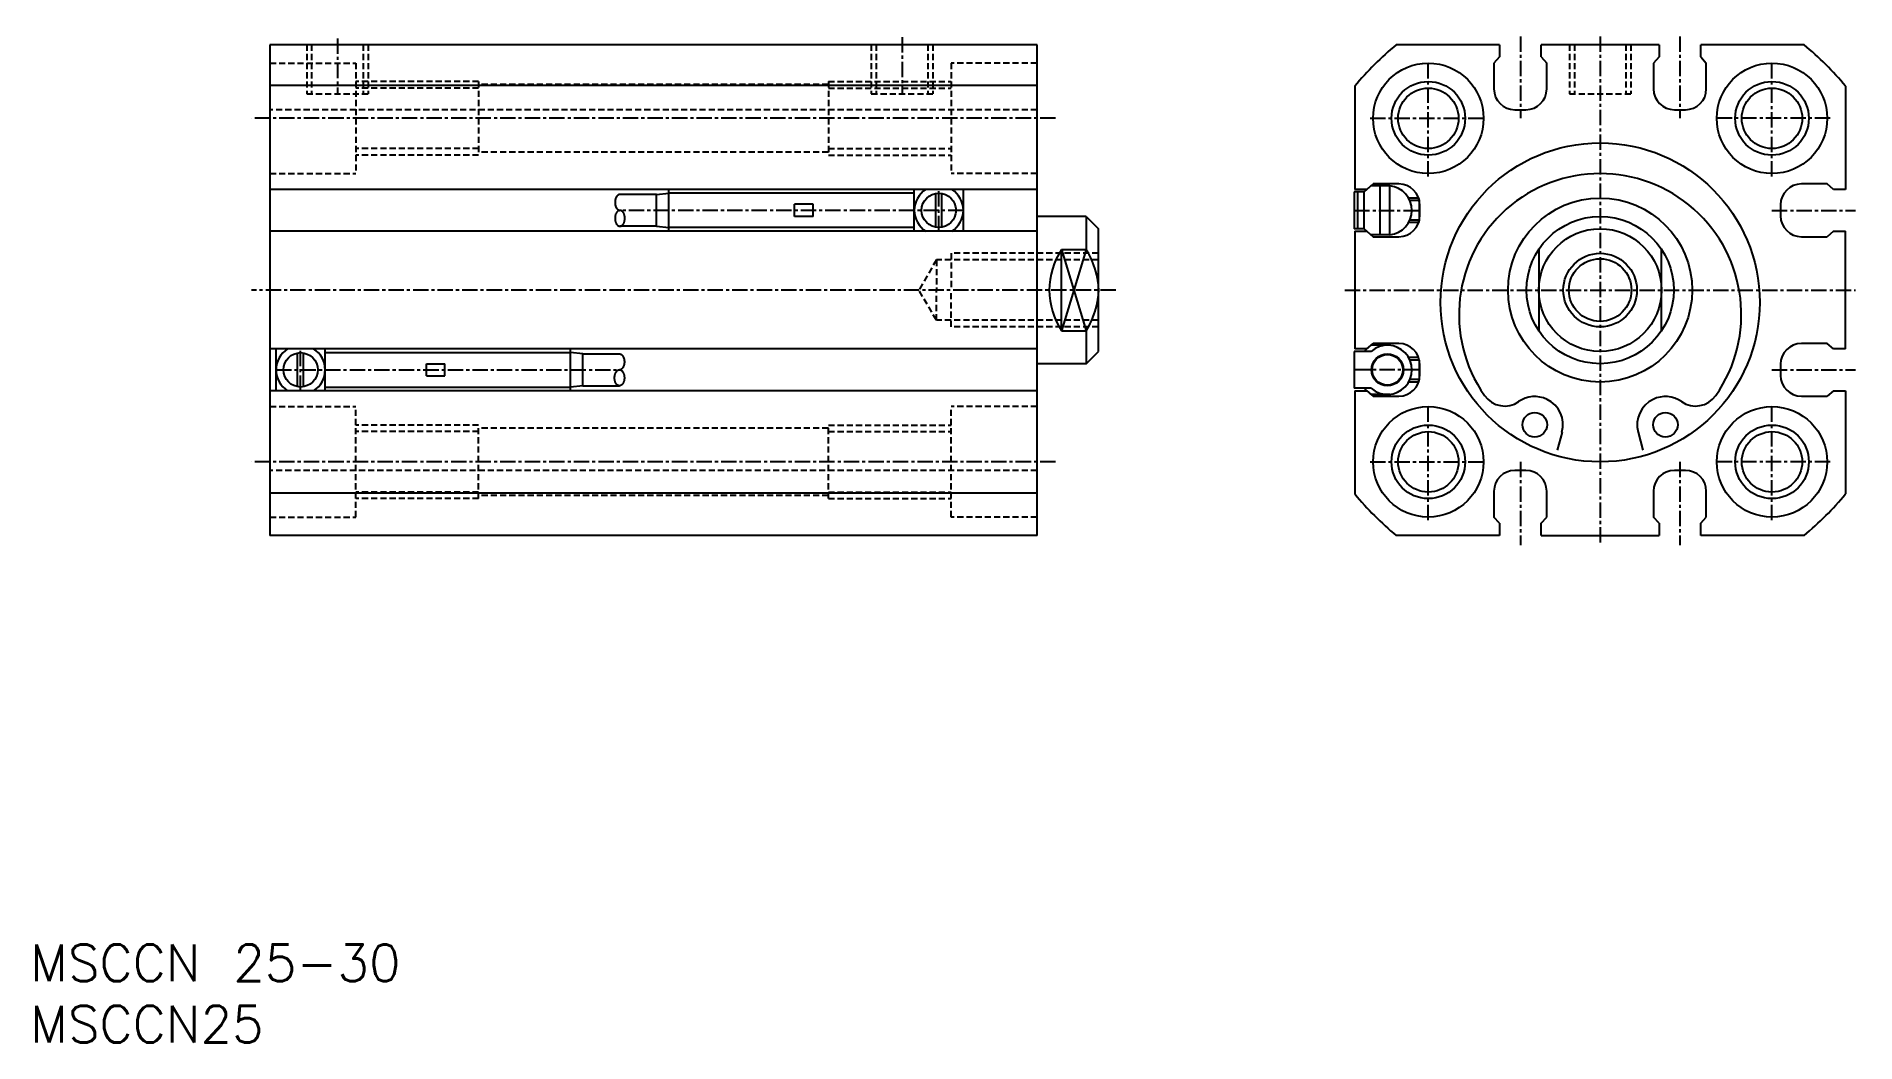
# Model space of a CAD drawing. Extents: x 1 to 149, y 0 to 82.
import ezdxf

# ---------------------------------------------------------------- set-up
doc = ezdxf.new("R2010")
doc.units = 0
doc.linetypes.add('CENTER', pattern=[2, 1.25, -0.25, 0.25, -0.25])
doc.linetypes.add('DASHED', pattern=[0.75, 0.5, -0.25])
doc.layers.get('0').update_dxf_attribs({"linetype": 'CONTINUOUS'})
doc.layers.add('CENTER', color=1, linetype='CENTER')
doc.styles.get("Standard").update_dxf_attribs({"font": 'txt.shx'})

# ---------------------------------------------------------------- blocks, each defined once
blk = doc.blocks.new('*U4')
at = {"color": 7, "linetype": 'CONTINUOUS'}
blk.add_text('MSCCN25', height=3, dxfattribs=at).set_placement((0, 0))
blk = doc.blocks.new('*U5')
at = {"color": 7, "linetype": 'CONTINUOUS'}
blk.add_text('MSCCN 25-30', height=3, dxfattribs=at).set_placement((0, 5))

msp = doc.modelspace()

# ---------------------------------------------------------------- linework, layer by layer
at = {"color": 7, "linetype": 'CONTINUOUS'}
for p, q in [((19.54, 81.34), (19.54, 41.34)), ((82.04, 81.34), (19.54, 81.34)), ((82.04, 41.34), (82.04, 81.34)), ((119.72, 81.34), (111.3, 81.34)), ((119.72, 80.34), (119.27, 79.84)), ((119.72, 81.34), (119.72, 80.34)), ((132.72, 81.34), (123.12, 81.34)), ((123.12, 80.34), (123.12, 81.34)), ((123.12, 80.34), (123.57, 79.84)), ((132.72, 80.34), (132.27, 79.84)), ((132.72, 81.34), (132.72, 80.34)), ((144.53, 81.34), (136.12, 81.34)), ((136.12, 80.34), (136.12, 81.34)), ((136.12, 80.34), (136.57, 79.84)), ((119.27, 79.84), (119.27, 77.74)), ((123.57, 77.74), (123.57, 79.84)), ((132.27, 79.84), (132.27, 77.74)), ((136.57, 77.74), (136.57, 79.84)), ((82.04, 78.01), (19.54, 78.01)), ((107.92, 77.95), (107.92, 69.54)), ((147.92, 77.95), (147.92, 69.54)), ((120.97, 76.04), (121.87, 76.04)), ((133.97, 76.04), (134.87, 76.04)), ((108.69, 69.34), (109.25, 69.84)), ((108.92, 69.54), (109.42, 69.99)), ((110.79, 69.84), (109.25, 69.84)), ((111.52, 69.99), (109.42, 69.99)), ((109.99, 65.84), (109.99, 69.84)), ((110.79, 65.84), (110.79, 69.84)), ((146.42, 69.99), (144.32, 69.99)), ((146.92, 69.54), (146.42, 69.99)), ((82.04, 69.54), (19.54, 69.54)), ((51.04, 69.14), (48.06, 69.14)), ((51.04, 69.14), (52.04, 69.24)), ((51.04, 66.54), (51.04, 69.14)), ((52.04, 66.14), (52.04, 69.54)), ((72.04, 69.24), (52.04, 69.24)), ((63.79, 68.34), (62.29, 68.34)), ((62.29, 67.34), (62.29, 68.34)), ((63.79, 67.34), (63.79, 68.34)), ((72.04, 66.14), (72.04, 69.54)), ((73.79, 66.46), (73.79, 69.22)), ((74.29, 66.46), (74.29, 69.22)), ((76.04, 66.14), (76.04, 69.54)), ((107.89, 69.34), (107.89, 66.34)), ((108.69, 69.34), (107.89, 69.34)), ((108.92, 69.54), (107.92, 69.54)), ((108.19, 66.34), (108.19, 69.34)), ((108.69, 66.34), (108.69, 69.34)), ((113.13, 68.84), (112.33, 68.84)), ((113.18, 68.64), (112.43, 68.64)), ((113.13, 68.84), (113.18, 68.64)), ((113.18, 68.64), (113.18, 67.04)), ((113.22, 67.39), (113.22, 68.29)), ((142.62, 68.29), (142.62, 67.39)), ((147.92, 69.54), (146.92, 69.54)), ((63.79, 67.34), (62.29, 67.34)), ((86.04, 67.34), (82.04, 67.34)), ((86.04, 67.34), (86.04, 64.65)), ((86.04, 67.34), (87.04, 66.34)), ((113.13, 66.84), (112.33, 66.84)), ((113.18, 67.04), (112.43, 67.04)), ((113.18, 67.04), (113.13, 66.84)), ((82.04, 66.14), (19.54, 66.14)), ((51.04, 66.54), (48.06, 66.54)), ((51.04, 66.54), (52.04, 66.44)), ((72.04, 66.44), (52.04, 66.44)), ((87.04, 56.34), (87.04, 66.34)), ((108.69, 66.34), (107.89, 66.34)), ((107.92, 66.14), (108.92, 66.14)), ((107.92, 66.14), (107.92, 56.54)), ((109.25, 65.84), (108.69, 66.34)), ((108.92, 66.14), (109.42, 65.69)), ((110.79, 65.84), (109.25, 65.84)), ((109.42, 65.69), (111.52, 65.69)), ((144.32, 65.69), (146.42, 65.69)), ((146.92, 66.14), (146.42, 65.69)), ((146.92, 66.14), (147.92, 66.14)), ((147.92, 56.54), (147.92, 66.14)), ((84.04, 58.02), (84.04, 64.65)), ((84.04, 64.65), (86.04, 64.65)), ((122.92, 64.65), (122.92, 58.02)), ((132.92, 58.02), (132.92, 64.65)), ((84.04, 58.02), (86.04, 58.02)), ((86.04, 58.02), (86.04, 55.34)), ((82.04, 56.54), (19.54, 56.54)), ((20.04, 53.14), (20.04, 56.54)), ((24.04, 53.14), (24.04, 56.54)), ((44.04, 53.14), (44.04, 56.54)), ((86.04, 55.34), (87.04, 56.34)), ((109.27, 56.34), (107.89, 56.34)), ((107.89, 56.34), (107.89, 53.34)), ((108.92, 56.54), (107.92, 56.54)), ((108.69, 56.34), (109.25, 56.84)), ((108.92, 56.54), (109.42, 56.99)), ((110.79, 56.84), (109.25, 56.84)), ((111.52, 56.99), (109.42, 56.99)), ((109.99, 56.75), (109.99, 56.84)), ((146.42, 56.99), (144.32, 56.99)), ((146.92, 56.54), (146.42, 56.99)), ((147.92, 56.54), (146.92, 56.54)), ((21.79, 53.46), (21.79, 56.22)), ((22.29, 53.46), (22.29, 56.22)), ((24.04, 56.24), (44.04, 56.24)), ((32.29, 55.34), (33.79, 55.34)), ((32.29, 54.34), (32.29, 55.34)), ((33.79, 54.34), (33.79, 55.34)), ((45.04, 56.14), (44.04, 56.24)), ((45.04, 56.14), (48.02, 56.14)), ((45.04, 53.54), (45.04, 56.14)), ((86.04, 55.34), (82.04, 55.34)), ((113.13, 55.84), (112.33, 55.84)), ((113.18, 55.64), (112.43, 55.64)), ((113.18, 55.64), (113.13, 55.84)), ((113.18, 55.64), (113.18, 54.04)), ((113.22, 54.39), (113.22, 55.29)), ((142.62, 55.29), (142.62, 54.39)), ((24.04, 53.44), (44.04, 53.44)), ((32.29, 54.34), (33.79, 54.34)), ((45.04, 53.54), (44.04, 53.44)), ((45.04, 53.54), (48.02, 53.54)), ((113.13, 53.84), (112.33, 53.84)), ((113.18, 54.04), (112.43, 54.04)), ((113.18, 54.04), (113.13, 53.84)), ((82.04, 53.14), (19.54, 53.14)), ((109.27, 53.34), (107.89, 53.34)), ((107.92, 53.14), (107.92, 44.72)), ((107.92, 53.14), (108.92, 53.14)), ((109.25, 52.84), (108.69, 53.34)), ((108.92, 53.14), (109.42, 52.69)), ((110.79, 52.84), (109.25, 52.84)), ((109.42, 52.69), (111.52, 52.69)), ((109.99, 52.84), (109.99, 52.93)), ((144.32, 52.69), (146.42, 52.69)), ((146.92, 53.14), (146.42, 52.69)), ((146.92, 53.14), (147.92, 53.14)), ((147.92, 53.14), (147.92, 44.72)), ((124.82, 49.76), (124.42, 48.29)), ((131.02, 49.76), (131.41, 48.29)), ((121.87, 46.64), (120.97, 46.64)), ((134.87, 46.64), (133.97, 46.64)), ((82.04, 44.8), (19.54, 44.8)), ((119.27, 44.94), (119.27, 42.84)), ((123.57, 42.84), (123.57, 44.94)), ((132.27, 44.94), (132.27, 42.84)), ((136.57, 42.84), (136.57, 44.94)), ((119.72, 42.34), (119.27, 42.84)), ((119.72, 42.34), (119.72, 41.34)), ((123.12, 42.34), (123.57, 42.84)), ((123.12, 41.34), (123.12, 42.34)), ((132.72, 42.34), (132.27, 42.84)), ((132.72, 42.34), (132.72, 41.34)), ((136.12, 42.34), (136.57, 42.84)), ((136.12, 41.34), (136.12, 42.34)), ((82.04, 41.34), (19.54, 41.34)), ((119.72, 41.34), (111.3, 41.34)), ((123.12, 41.34), (132.72, 41.34)), ((144.53, 41.34), (136.12, 41.34))]:
    msp.add_line(p, q, dxfattribs=at)
at = {"color": 3, "linetype": 'DASHED'}
for p, q in [((22.54, 81.34), (22.54, 77.34)), ((22.94, 81.34), (22.94, 77.34)), ((27.14, 81.34), (27.14, 77.34)), ((27.54, 81.34), (27.54, 77.34)), ((68.54, 81.34), (68.54, 77.34)), ((68.94, 81.34), (68.94, 77.34)), ((73.14, 81.34), (73.14, 77.34)), ((73.54, 81.34), (73.54, 77.34)), ((125.42, 81.34), (125.42, 77.34)), ((125.82, 81.34), (125.82, 77.34)), ((130.02, 81.34), (130.02, 77.34)), ((130.42, 81.34), (130.42, 77.34)), ((19.54, 79.84), (26.54, 79.84)), ((26.54, 79.84), (26.54, 70.84)), ((82.04, 79.84), (75.04, 79.84)), ((75.04, 79.84), (75.04, 70.84)), ((22.54, 77.34), (27.54, 77.34)), ((36.54, 78.34), (26.54, 78.34)), ((36.54, 77.8), (26.54, 77.8)), ((36.54, 78.34), (36.54, 72.34)), ((65.04, 78.09), (36.54, 78.09)), ((65.04, 78.34), (75.04, 78.34)), ((65.04, 78.34), (65.04, 72.34)), ((65.04, 77.8), (75.04, 77.8)), ((68.54, 77.34), (73.54, 77.34)), ((125.42, 77.34), (130.42, 77.34)), ((82.04, 76.04), (19.54, 76.04)), ((36.54, 72.88), (26.54, 72.88)), ((65.04, 72.88), (75.04, 72.88)), ((36.54, 72.34), (26.54, 72.34)), ((65.04, 72.59), (36.54, 72.59)), ((65.04, 72.34), (75.04, 72.34)), ((19.54, 70.84), (26.54, 70.84)), ((82.04, 70.84), (75.04, 70.84)), ((73.84, 63.8), (72.42, 61.34)), ((87.04, 63.8), (73.84, 63.8)), ((73.84, 63.8), (73.84, 61.34)), ((87.04, 64.34), (75.04, 64.34)), ((75.04, 64.34), (75.04, 61.34)), ((73.84, 58.88), (72.42, 61.34)), ((73.84, 58.88), (73.84, 61.34)), ((75.04, 58.34), (75.04, 61.34)), ((87.04, 58.88), (73.84, 58.88)), ((87.04, 58.34), (75.04, 58.34)), ((19.54, 51.84), (26.54, 51.84)), ((26.54, 42.84), (26.54, 51.84)), ((75.04, 42.84), (75.04, 51.84)), ((82.04, 51.84), (75.04, 51.84)), ((36.54, 50.34), (26.54, 50.34)), ((36.54, 49.8), (26.54, 49.8)), ((36.54, 44.34), (36.54, 50.34)), ((65.04, 50.09), (36.54, 50.09)), ((65.04, 50.34), (75.04, 50.34)), ((65.04, 44.34), (65.04, 50.34)), ((65.04, 49.8), (75.04, 49.8)), ((82.04, 46.64), (19.54, 46.64)), ((36.54, 44.88), (26.54, 44.88)), ((65.04, 44.59), (36.54, 44.59)), ((65.04, 44.88), (75.04, 44.88)), ((36.54, 44.34), (26.54, 44.34)), ((65.04, 44.34), (75.04, 44.34)), ((19.54, 42.84), (26.54, 42.84)), ((82.04, 42.84), (75.04, 42.84))]:
    msp.add_line(p, q, dxfattribs=at)
at = {"color": 3, "linetype": 'CONTINUOUS'}
for p, q in [((86.04, 64.65), (84.04, 58.02)), ((84.04, 64.65), (86.04, 58.02))]:
    msp.add_line(p, q, dxfattribs=at)
at = {"color": 7, "linetype": 'CONTINUOUS'}
for points in [[(48.06, 69.14, 0), (48.05, 69.14, 0), (48.04, 69.14, 0), (48.03, 69.14, 0), (48.02, 69.14, 0), (48.01, 69.13, 0), (48, 69.13, 0), (47.99, 69.13, 0), (47.98, 69.13, 0), (47.97, 69.12, 0), (47.96, 69.12, 0), (47.95, 69.11, 0), (47.94, 69.11, 0), (47.93, 69.11, 0), (47.92, 69.1, 0), (47.92, 69.09, 0), (47.91, 69.09, 0), (47.9, 69.08, 0), (47.89, 69.08, 0), (47.88, 69.07, 0), (47.87, 69.06, 0), (47.86, 69.05, 0), (47.85, 69.05, 0), (47.85, 69.04, 0), (47.84, 69.03, 0), (47.83, 69.02, 0), (47.82, 69.01, 0), (47.81, 69, 0), (47.81, 68.99, 0), (47.8, 68.98, 0), (47.79, 68.97, 0), (47.78, 68.96, 0), (47.78, 68.95, 0), (47.77, 68.94, 0), (47.76, 68.92, 0), (47.76, 68.91, 0), (47.75, 68.9, 0), (47.74, 68.89, 0), (47.74, 68.87, 0), (47.73, 68.86, 0), (47.73, 68.85, 0), (47.72, 68.84, 0), (47.72, 68.82, 0), (47.71, 68.81, 0), (47.71, 68.79, 0), (47.7, 68.78, 0), (47.7, 68.77, 0), (47.69, 68.75, 0), (47.69, 68.74, 0), (47.69, 68.72, 0), (47.68, 68.71, 0), (47.68, 68.69, 0), (47.68, 68.68, 0), (47.67, 68.66, 0), (47.67, 68.65, 0), (47.67, 68.63, 0), (47.67, 68.61, 0), (47.66, 68.6, 0), (47.66, 68.58, 0), (47.66, 68.57, 0), (47.66, 68.55, 0), (47.66, 68.54, 0), (47.66, 68.52, 0), (47.66, 68.5, 0), (47.66, 68.49, 0), (47.66, 68.47, 0), (47.66, 68.46, 0), (47.66, 68.44, 0), (47.66, 68.42, 0), (47.66, 68.41, 0), (47.66, 68.39, 0), (47.66, 68.38, 0), (47.67, 68.36, 0), (47.67, 68.35, 0), (47.67, 68.33, 0), (47.67, 68.31, 0), (47.68, 68.3, 0), (47.68, 68.28, 0), (47.68, 68.27, 0), (47.69, 68.25, 0), (47.69, 68.24, 0), (47.69, 68.22, 0), (47.7, 68.21, 0), (47.7, 68.2, 0), (47.71, 68.18, 0), (47.71, 68.17, 0), (47.72, 68.15, 0), (47.72, 68.14, 0), (47.73, 68.13, 0), (47.73, 68.11, 0), (47.74, 68.1, 0), (47.74, 68.09, 0), (47.75, 68.08, 0), (47.76, 68.06, 0), (47.76, 68.05, 0), (47.77, 68.04, 0), (47.78, 68.03, 0), (47.78, 68.02, 0), (47.79, 68.01, 0), (47.8, 68, 0), (47.8, 67.99, 0), (47.81, 67.98, 0), (47.82, 67.97, 0), (47.83, 67.96, 0), (47.84, 67.95, 0), (47.84, 67.94, 0), (47.85, 67.93, 0), (47.86, 67.92, 0), (47.87, 67.91, 0), (47.88, 67.91, 0), (47.89, 67.9, 0), (47.9, 67.89, 0), (47.9, 67.89, 0), (47.91, 67.88, 0), (47.92, 67.88, 0), (47.93, 67.87, 0), (47.94, 67.87, 0), (47.95, 67.86, 0), (47.96, 67.86, 0), (47.97, 67.85, 0), (47.98, 67.85, 0), (47.99, 67.85, 0), (48, 67.85, 0), (48.01, 67.84, 0), (48.02, 67.84, 0), (48.03, 67.84, 0), (48.04, 67.84, 0), (48.05, 67.84, 0), (48.06, 67.84, 0)], [(48.06, 66.54, 0), (48.08, 66.54, 0), (48.1, 66.54, 0), (48.12, 66.55, 0), (48.14, 66.55, 0), (48.16, 66.56, 0), (48.18, 66.57, 0), (48.19, 66.58, 0), (48.21, 66.59, 0), (48.23, 66.6, 0), (48.25, 66.62, 0), (48.27, 66.63, 0), (48.28, 66.65, 0), (48.3, 66.67, 0), (48.31, 66.69, 0), (48.33, 66.71, 0), (48.34, 66.73, 0), (48.36, 66.75, 0), (48.37, 66.78, 0), (48.38, 66.8, 0), (48.39, 66.83, 0), (48.4, 66.85, 0), (48.41, 66.88, 0), (48.42, 66.91, 0), (48.43, 66.94, 0), (48.44, 66.97, 0), (48.44, 67, 0), (48.45, 67.03, 0), (48.45, 67.06, 0), (48.45, 67.09, 0), (48.46, 67.13, 0), (48.46, 67.16, 0), (48.46, 67.19, 0), (48.46, 67.22, 0), (48.46, 67.25, 0), (48.45, 67.28, 0), (48.45, 67.32, 0), (48.45, 67.35, 0), (48.44, 67.38, 0), (48.43, 67.41, 0), (48.43, 67.44, 0), (48.42, 67.47, 0), (48.41, 67.5, 0), (48.4, 67.52, 0), (48.39, 67.55, 0), (48.38, 67.58, 0), (48.37, 67.6, 0), (48.35, 67.63, 0), (48.34, 67.65, 0), (48.33, 67.67, 0), (48.31, 67.69, 0), (48.3, 67.71, 0), (48.28, 67.73, 0), (48.26, 67.75, 0), (48.25, 67.76, 0), (48.23, 67.78, 0), (48.21, 67.79, 0), (48.19, 67.8, 0), (48.17, 67.81, 0), (48.15, 67.82, 0), (48.14, 67.83, 0), (48.12, 67.83, 0), (48.1, 67.84, 0), (48.08, 67.84, 0), (48.06, 67.84, 0), (48.04, 67.84, 0), (48.02, 67.84, 0), (48, 67.83, 0), (47.98, 67.83, 0), (47.96, 67.82, 0), (47.94, 67.81, 0), (47.92, 67.8, 0), (47.9, 67.79, 0), (47.89, 67.78, 0), (47.87, 67.76, 0), (47.85, 67.75, 0), (47.84, 67.73, 0), (47.82, 67.71, 0), (47.8, 67.69, 0), (47.79, 67.67, 0), (47.77, 67.65, 0), (47.76, 67.62, 0), (47.75, 67.6, 0), (47.74, 67.57, 0), (47.73, 67.55, 0), (47.71, 67.52, 0), (47.71, 67.49, 0), (47.7, 67.47, 0), (47.69, 67.44, 0), (47.68, 67.41, 0), (47.68, 67.38, 0), (47.67, 67.35, 0), (47.67, 67.31, 0), (47.66, 67.28, 0), (47.66, 67.25, 0), (47.66, 67.22, 0), (47.66, 67.19, 0), (47.66, 67.16, 0), (47.66, 67.12, 0), (47.66, 67.09, 0), (47.67, 67.06, 0), (47.67, 67.03, 0), (47.68, 67, 0), (47.68, 66.97, 0), (47.69, 66.94, 0), (47.7, 66.91, 0), (47.71, 66.88, 0), (47.72, 66.85, 0), (47.73, 66.83, 0), (47.74, 66.8, 0), (47.75, 66.78, 0), (47.76, 66.75, 0), (47.78, 66.73, 0), (47.79, 66.71, 0), (47.81, 66.69, 0), (47.82, 66.67, 0), (47.84, 66.65, 0), (47.85, 66.63, 0), (47.87, 66.61, 0), (47.89, 66.6, 0), (47.91, 66.59, 0), (47.93, 66.58, 0), (47.94, 66.57, 0), (47.96, 66.56, 0), (47.98, 66.55, 0), (48, 66.55, 0), (48.02, 66.54, 0), (48.04, 66.54, 0), (48.06, 66.54, 0)], [(48.02, 56.14, 0), (48.03, 56.14, 0), (48.04, 56.14, 0), (48.05, 56.14, 0), (48.06, 56.14, 0), (48.07, 56.13, 0), (48.08, 56.13, 0), (48.09, 56.13, 0), (48.1, 56.13, 0), (48.11, 56.12, 0), (48.11, 56.12, 0), (48.12, 56.11, 0), (48.13, 56.11, 0), (48.14, 56.11, 0), (48.15, 56.1, 0), (48.16, 56.09, 0), (48.17, 56.09, 0), (48.18, 56.08, 0), (48.19, 56.08, 0), (48.2, 56.07, 0), (48.21, 56.06, 0), (48.21, 56.05, 0), (48.22, 56.05, 0), (48.23, 56.04, 0), (48.24, 56.03, 0), (48.25, 56.02, 0), (48.26, 56.01, 0), (48.26, 56, 0), (48.27, 55.99, 0), (48.28, 55.98, 0), (48.29, 55.97, 0), (48.29, 55.96, 0), (48.3, 55.95, 0), (48.31, 55.94, 0), (48.31, 55.92, 0), (48.32, 55.91, 0), (48.33, 55.9, 0), (48.33, 55.89, 0), (48.34, 55.87, 0), (48.34, 55.86, 0), (48.35, 55.85, 0), (48.36, 55.84, 0), (48.36, 55.82, 0), (48.37, 55.81, 0), (48.37, 55.79, 0), (48.38, 55.78, 0), (48.38, 55.77, 0), (48.38, 55.75, 0), (48.39, 55.74, 0), (48.39, 55.72, 0), (48.39, 55.71, 0), (48.4, 55.69, 0), (48.4, 55.68, 0), (48.4, 55.66, 0), (48.41, 55.65, 0), (48.41, 55.63, 0), (48.41, 55.61, 0), (48.41, 55.6, 0), (48.41, 55.58, 0), (48.42, 55.57, 0), (48.42, 55.55, 0), (48.42, 55.54, 0), (48.42, 55.52, 0), (48.42, 55.5, 0), (48.42, 55.49, 0), (48.42, 55.47, 0), (48.42, 55.46, 0), (48.42, 55.44, 0), (48.42, 55.42, 0), (48.42, 55.41, 0), (48.41, 55.39, 0), (48.41, 55.38, 0), (48.41, 55.36, 0), (48.41, 55.35, 0), (48.41, 55.33, 0), (48.4, 55.31, 0), (48.4, 55.3, 0), (48.4, 55.28, 0), (48.4, 55.27, 0), (48.39, 55.25, 0), (48.39, 55.24, 0), (48.38, 55.22, 0), (48.38, 55.21, 0), (48.38, 55.2, 0), (48.37, 55.18, 0), (48.37, 55.17, 0), (48.36, 55.15, 0), (48.36, 55.14, 0), (48.35, 55.13, 0), (48.35, 55.11, 0), (48.34, 55.1, 0), (48.33, 55.09, 0), (48.33, 55.08, 0), (48.32, 55.06, 0), (48.32, 55.05, 0), (48.31, 55.04, 0), (48.3, 55.03, 0), (48.29, 55.02, 0), (48.29, 55.01, 0), (48.28, 55, 0), (48.27, 54.99, 0), (48.26, 54.98, 0), (48.26, 54.97, 0), (48.25, 54.96, 0), (48.24, 54.95, 0), (48.23, 54.94, 0), (48.22, 54.93, 0), (48.22, 54.92, 0), (48.21, 54.91, 0), (48.2, 54.91, 0), (48.19, 54.9, 0), (48.18, 54.89, 0), (48.17, 54.89, 0), (48.16, 54.88, 0), (48.15, 54.88, 0), (48.14, 54.87, 0), (48.14, 54.87, 0), (48.13, 54.86, 0), (48.12, 54.86, 0), (48.11, 54.85, 0), (48.1, 54.85, 0), (48.09, 54.85, 0), (48.08, 54.85, 0), (48.07, 54.84, 0), (48.06, 54.84, 0), (48.05, 54.84, 0), (48.04, 54.84, 0), (48.03, 54.84, 0), (48.02, 54.84, 0)], [(48.02, 53.54, 0), (48, 53.54, 0), (47.98, 53.54, 0), (47.96, 53.55, 0), (47.94, 53.55, 0), (47.92, 53.56, 0), (47.9, 53.57, 0), (47.88, 53.58, 0), (47.86, 53.59, 0), (47.85, 53.6, 0), (47.83, 53.62, 0), (47.81, 53.63, 0), (47.79, 53.65, 0), (47.78, 53.67, 0), (47.76, 53.69, 0), (47.75, 53.71, 0), (47.73, 53.73, 0), (47.72, 53.75, 0), (47.71, 53.78, 0), (47.7, 53.8, 0), (47.68, 53.83, 0), (47.67, 53.85, 0), (47.66, 53.88, 0), (47.66, 53.91, 0), (47.65, 53.94, 0), (47.64, 53.97, 0), (47.63, 54, 0), (47.63, 54.03, 0), (47.63, 54.06, 0), (47.62, 54.09, 0), (47.62, 54.13, 0), (47.62, 54.16, 0), (47.62, 54.19, 0), (47.62, 54.22, 0), (47.62, 54.25, 0), (47.62, 54.28, 0), (47.63, 54.32, 0), (47.63, 54.35, 0), (47.64, 54.38, 0), (47.64, 54.41, 0), (47.65, 54.44, 0), (47.66, 54.47, 0), (47.67, 54.5, 0), (47.68, 54.52, 0), (47.69, 54.55, 0), (47.7, 54.58, 0), (47.71, 54.6, 0), (47.72, 54.63, 0), (47.74, 54.65, 0), (47.75, 54.67, 0), (47.77, 54.69, 0), (47.78, 54.71, 0), (47.8, 54.73, 0), (47.81, 54.75, 0), (47.83, 54.76, 0), (47.85, 54.78, 0), (47.87, 54.79, 0), (47.88, 54.8, 0), (47.9, 54.81, 0), (47.92, 54.82, 0), (47.94, 54.83, 0), (47.96, 54.83, 0), (47.98, 54.84, 0), (48, 54.84, 0), (48.02, 54.84, 0), (48.04, 54.84, 0), (48.06, 54.83, 0), (48.08, 54.83, 0), (48.1, 54.83, 0), (48.12, 54.82, 0), (48.14, 54.81, 0), (48.15, 54.8, 0), (48.17, 54.79, 0), (48.19, 54.78, 0), (48.21, 54.76, 0), (48.23, 54.75, 0), (48.24, 54.73, 0), (48.26, 54.71, 0), (48.27, 54.69, 0), (48.29, 54.67, 0), (48.3, 54.65, 0), (48.32, 54.62, 0), (48.33, 54.6, 0), (48.34, 54.57, 0), (48.35, 54.55, 0), (48.36, 54.52, 0), (48.37, 54.49, 0), (48.38, 54.47, 0), (48.39, 54.44, 0), (48.4, 54.41, 0), (48.4, 54.38, 0), (48.41, 54.35, 0), (48.41, 54.31, 0), (48.41, 54.28, 0), (48.42, 54.25, 0), (48.42, 54.22, 0), (48.42, 54.19, 0), (48.42, 54.16, 0), (48.42, 54.12, 0), (48.41, 54.09, 0), (48.41, 54.06, 0), (48.41, 54.03, 0), (48.4, 54, 0), (48.39, 53.97, 0), (48.39, 53.94, 0), (48.38, 53.91, 0), (48.37, 53.88, 0), (48.36, 53.85, 0), (48.35, 53.83, 0), (48.34, 53.8, 0), (48.33, 53.78, 0), (48.31, 53.75, 0), (48.3, 53.73, 0), (48.29, 53.71, 0), (48.27, 53.69, 0), (48.26, 53.67, 0), (48.24, 53.65, 0), (48.22, 53.63, 0), (48.21, 53.61, 0), (48.19, 53.6, 0), (48.17, 53.59, 0), (48.15, 53.58, 0), (48.13, 53.57, 0), (48.11, 53.56, 0), (48.09, 53.55, 0), (48.08, 53.55, 0), (48.06, 53.54, 0), (48.04, 53.54, 0), (48.02, 53.54, 0)]]:
    msp.add_polyline3d(points, dxfattribs=at)
at = {"color": 7}
msp.add_polyline3d([(86.04, 64.65, 0), (86.05, 64.64, 0), (86.06, 64.63, 0), (86.07, 64.62, 0), (86.07, 64.6, 0), (86.08, 64.59, 0), (86.09, 64.58, 0), (86.09, 64.57, 0), (86.1, 64.55, 0), (86.11, 64.54, 0), (86.12, 64.53, 0), (86.12, 64.51, 0), (86.13, 64.5, 0), (86.14, 64.49, 0), (86.14, 64.48, 0), (86.15, 64.46, 0), (86.16, 64.45, 0), (86.16, 64.44, 0), (86.17, 64.42, 0), (86.18, 64.41, 0), (86.19, 64.4, 0), (86.19, 64.39, 0), (86.2, 64.37, 0), (86.21, 64.36, 0), (86.21, 64.35, 0), (86.22, 64.33, 0), (86.23, 64.32, 0), (86.23, 64.31, 0), (86.24, 64.3, 0), (86.25, 64.28, 0), (86.25, 64.27, 0), (86.26, 64.26, 0), (86.27, 64.24, 0), (86.27, 64.23, 0), (86.28, 64.22, 0), (86.28, 64.2, 0), (86.29, 64.19, 0), (86.3, 64.18, 0), (86.3, 64.16, 0), (86.31, 64.15, 0), (86.32, 64.14, 0), (86.32, 64.12, 0), (86.33, 64.11, 0), (86.34, 64.1, 0), (86.34, 64.09, 0), (86.35, 64.07, 0), (86.35, 64.06, 0), (86.36, 64.05, 0), (86.37, 64.03, 0), (86.37, 64.02, 0), (86.38, 64.01, 0), (86.39, 63.99, 0), (86.39, 63.98, 0), (86.4, 63.97, 0), (86.4, 63.95, 0), (86.41, 63.94, 0), (86.42, 63.93, 0), (86.42, 63.91, 0), (86.43, 63.9, 0), (86.43, 63.89, 0), (86.44, 63.87, 0), (86.44, 63.86, 0), (86.45, 63.85, 0), (86.46, 63.83, 0), (86.46, 63.82, 0), (86.47, 63.81, 0), (86.47, 63.79, 0), (86.48, 63.78, 0), (86.48, 63.77, 0), (86.49, 63.75, 0), (86.5, 63.74, 0), (86.5, 63.72, 0), (86.51, 63.71, 0), (86.51, 63.7, 0), (86.52, 63.68, 0), (86.52, 63.67, 0), (86.53, 63.66, 0), (86.54, 63.64, 0), (86.54, 63.63, 0), (86.55, 63.62, 0), (86.55, 63.6, 0), (86.56, 63.59, 0), (86.56, 63.58, 0), (86.57, 63.56, 0), (86.57, 63.55, 0), (86.58, 63.53, 0), (86.58, 63.52, 0), (86.59, 63.51, 0), (86.59, 63.49, 0), (86.6, 63.48, 0), (86.6, 63.47, 0), (86.61, 63.45, 0), (86.61, 63.44, 0), (86.62, 63.43, 0), (86.62, 63.41, 0), (86.63, 63.4, 0), (86.63, 63.38, 0), (86.64, 63.37, 0), (86.64, 63.36, 0), (86.65, 63.34, 0), (86.65, 63.33, 0), (86.66, 63.32, 0), (86.66, 63.3, 0), (86.67, 63.29, 0), (86.67, 63.27, 0), (86.68, 63.26, 0), (86.68, 63.25, 0), (86.69, 63.23, 0), (86.69, 63.22, 0), (86.7, 63.21, 0), (86.7, 63.19, 0), (86.71, 63.18, 0), (86.71, 63.16, 0), (86.72, 63.15, 0), (86.72, 63.14, 0), (86.73, 63.12, 0), (86.73, 63.11, 0), (86.74, 63.09, 0), (86.74, 63.08, 0), (86.74, 63.07, 0), (86.75, 63.05, 0), (86.75, 63.04, 0), (86.76, 63.03, 0), (86.76, 63.01, 0), (86.77, 63, 0), (86.77, 62.98, 0), (86.77, 62.97, 0), (86.78, 62.96, 0), (86.78, 62.94, 0), (86.79, 62.93, 0), (86.79, 62.91, 0), (86.8, 62.9, 0), (86.8, 62.89, 0), (86.8, 62.87, 0), (86.81, 62.86, 0), (86.81, 62.84, 0), (86.82, 62.83, 0), (86.82, 62.81, 0), (86.82, 62.8, 0), (86.83, 62.79, 0), (86.83, 62.77, 0), (86.84, 62.76, 0), (86.84, 62.74, 0), (86.84, 62.73, 0), (86.85, 62.72, 0), (86.85, 62.7, 0), (86.85, 62.69, 0), (86.86, 62.67, 0), (86.86, 62.66, 0), (86.87, 62.65, 0), (86.87, 62.63, 0), (86.87, 62.62, 0), (86.88, 62.6, 0), (86.88, 62.59, 0), (86.88, 62.57, 0), (86.89, 62.56, 0), (86.89, 62.55, 0), (86.89, 62.53, 0), (86.9, 62.52, 0), (86.9, 62.5, 0), (86.9, 62.49, 0), (86.91, 62.47, 0), (86.91, 62.46, 0), (86.91, 62.45, 0), (86.92, 62.43, 0), (86.92, 62.42, 0), (86.92, 62.4, 0), (86.92, 62.39, 0), (86.93, 62.37, 0), (86.93, 62.36, 0), (86.93, 62.35, 0), (86.94, 62.33, 0), (86.94, 62.32, 0), (86.94, 62.3, 0), (86.94, 62.29, 0), (86.95, 62.27, 0), (86.95, 62.26, 0), (86.95, 62.25, 0), (86.96, 62.23, 0), (86.96, 62.22, 0), (86.96, 62.2, 0), (86.96, 62.19, 0), (86.97, 62.17, 0), (86.97, 62.16, 0), (86.97, 62.15, 0), (86.97, 62.13, 0), (86.97, 62.12, 0), (86.98, 62.1, 0), (86.98, 62.09, 0), (86.98, 62.07, 0), (86.98, 62.06, 0), (86.99, 62.04, 0), (86.99, 62.03, 0), (86.99, 62.02, 0), (86.99, 62, 0), (86.99, 61.99, 0), (87, 61.97, 0), (87, 61.96, 0), (87, 61.94, 0), (87, 61.93, 0), (87, 61.91, 0), (87, 61.9, 0), (87.01, 61.88, 0), (87.01, 61.87, 0), (87.01, 61.86, 0), (87.01, 61.84, 0), (87.01, 61.83, 0), (87.01, 61.81, 0), (87.02, 61.8, 0), (87.02, 61.78, 0), (87.02, 61.77, 0), (87.02, 61.75, 0), (87.02, 61.74, 0), (87.02, 61.72, 0), (87.02, 61.71, 0), (87.02, 61.7, 0), (87.03, 61.68, 0), (87.03, 61.67, 0), (87.03, 61.65, 0), (87.03, 61.64, 0), (87.03, 61.62, 0), (87.03, 61.61, 0), (87.03, 61.59, 0), (87.03, 61.58, 0), (87.03, 61.56, 0), (87.03, 61.55, 0), (87.03, 61.53, 0), (87.03, 61.52, 0), (87.04, 61.51, 0), (87.04, 61.49, 0), (87.04, 61.48, 0), (87.04, 61.46, 0), (87.04, 61.45, 0), (87.04, 61.43, 0), (87.04, 61.42, 0), (87.04, 61.4, 0), (87.04, 61.39, 0), (87.04, 61.37, 0), (87.04, 61.36, 0), (87.04, 61.34, 0), (87.04, 61.33, 0), (87.04, 61.32, 0), (87.04, 61.3, 0), (87.04, 61.29, 0), (87.04, 61.27, 0), (87.04, 61.26, 0), (87.04, 61.24, 0), (87.04, 61.23, 0), (87.04, 61.21, 0), (87.04, 61.2, 0), (87.04, 61.18, 0), (87.04, 61.17, 0), (87.03, 61.16, 0), (87.03, 61.14, 0), (87.03, 61.13, 0), (87.03, 61.11, 0), (87.03, 61.1, 0), (87.03, 61.08, 0), (87.03, 61.07, 0), (87.03, 61.05, 0), (87.03, 61.04, 0), (87.03, 61.02, 0), (87.03, 61.01, 0), (87.03, 60.99, 0), (87.02, 60.98, 0), (87.02, 60.97, 0), (87.02, 60.95, 0), (87.02, 60.94, 0), (87.02, 60.92, 0), (87.02, 60.91, 0), (87.02, 60.89, 0), (87.02, 60.88, 0), (87.01, 60.86, 0), (87.01, 60.85, 0), (87.01, 60.83, 0), (87.01, 60.82, 0), (87.01, 60.81, 0), (87.01, 60.79, 0), (87, 60.78, 0), (87, 60.76, 0), (87, 60.75, 0), (87, 60.73, 0), (87, 60.72, 0), (87, 60.7, 0), (86.99, 60.69, 0), (86.99, 60.67, 0), (86.99, 60.66, 0), (86.99, 60.65, 0), (86.99, 60.63, 0), (86.98, 60.62, 0), (86.98, 60.6, 0), (86.98, 60.59, 0), (86.98, 60.57, 0), (86.97, 60.56, 0), (86.97, 60.54, 0), (86.97, 60.53, 0), (86.97, 60.52, 0), (86.97, 60.5, 0), (86.96, 60.49, 0), (86.96, 60.47, 0), (86.96, 60.46, 0), (86.96, 60.44, 0), (86.95, 60.43, 0), (86.95, 60.42, 0), (86.95, 60.4, 0), (86.94, 60.39, 0), (86.94, 60.37, 0), (86.94, 60.36, 0), (86.94, 60.34, 0), (86.93, 60.33, 0), (86.93, 60.31, 0), (86.93, 60.3, 0), (86.92, 60.29, 0), (86.92, 60.27, 0), (86.92, 60.26, 0), (86.92, 60.24, 0), (86.91, 60.23, 0), (86.91, 60.21, 0), (86.91, 60.2, 0), (86.9, 60.19, 0), (86.9, 60.17, 0), (86.9, 60.16, 0), (86.89, 60.14, 0), (86.89, 60.13, 0), (86.89, 60.11, 0), (86.88, 60.1, 0), (86.88, 60.09, 0), (86.88, 60.07, 0), (86.87, 60.06, 0), (86.87, 60.04, 0), (86.87, 60.03, 0), (86.86, 60.02, 0), (86.86, 60, 0), (86.85, 59.99, 0), (86.85, 59.97, 0), (86.85, 59.96, 0), (86.84, 59.94, 0), (86.84, 59.93, 0), (86.84, 59.92, 0), (86.83, 59.9, 0), (86.83, 59.89, 0), (86.82, 59.87, 0), (86.82, 59.86, 0), (86.82, 59.85, 0), (86.81, 59.83, 0), (86.81, 59.82, 0), (86.8, 59.8, 0), (86.8, 59.79, 0), (86.8, 59.78, 0), (86.79, 59.76, 0), (86.79, 59.75, 0), (86.78, 59.73, 0), (86.78, 59.72, 0), (86.77, 59.71, 0), (86.77, 59.69, 0), (86.77, 59.68, 0), (86.76, 59.66, 0), (86.76, 59.65, 0), (86.75, 59.64, 0), (86.75, 59.62, 0), (86.74, 59.61, 0), (86.74, 59.59, 0), (86.74, 59.58, 0), (86.73, 59.57, 0), (86.73, 59.55, 0), (86.72, 59.54, 0), (86.72, 59.53, 0), (86.71, 59.51, 0), (86.71, 59.5, 0), (86.7, 59.48, 0), (86.7, 59.47, 0), (86.69, 59.46, 0), (86.69, 59.44, 0), (86.68, 59.43, 0), (86.68, 59.41, 0), (86.67, 59.4, 0), (86.67, 59.39, 0), (86.66, 59.37, 0), (86.66, 59.36, 0), (86.65, 59.35, 0), (86.65, 59.33, 0), (86.64, 59.32, 0), (86.64, 59.3, 0), (86.63, 59.29, 0), (86.63, 59.28, 0), (86.62, 59.26, 0), (86.62, 59.25, 0), (86.61, 59.24, 0), (86.61, 59.22, 0), (86.6, 59.21, 0), (86.6, 59.2, 0), (86.59, 59.18, 0), (86.59, 59.17, 0), (86.58, 59.15, 0), (86.58, 59.14, 0), (86.57, 59.13, 0), (86.57, 59.11, 0), (86.56, 59.1, 0), (86.56, 59.09, 0), (86.55, 59.07, 0), (86.55, 59.06, 0), (86.54, 59.05, 0), (86.54, 59.03, 0), (86.53, 59.02, 0), (86.52, 59, 0), (86.52, 58.99, 0), (86.51, 58.98, 0), (86.51, 58.96, 0), (86.5, 58.95, 0), (86.5, 58.94, 0), (86.49, 58.92, 0), (86.48, 58.91, 0), (86.48, 58.9, 0), (86.47, 58.88, 0), (86.47, 58.87, 0), (86.46, 58.86, 0), (86.46, 58.84, 0), (86.45, 58.83, 0), (86.44, 58.82, 0), (86.44, 58.8, 0), (86.43, 58.79, 0), (86.43, 58.78, 0), (86.42, 58.76, 0), (86.42, 58.75, 0), (86.41, 58.74, 0), (86.4, 58.72, 0), (86.4, 58.71, 0), (86.39, 58.7, 0), (86.39, 58.68, 0), (86.38, 58.67, 0), (86.37, 58.66, 0), (86.37, 58.64, 0), (86.36, 58.63, 0), (86.35, 58.62, 0), (86.35, 58.6, 0), (86.34, 58.59, 0), (86.34, 58.58, 0), (86.33, 58.56, 0), (86.32, 58.55, 0), (86.32, 58.54, 0), (86.31, 58.52, 0), (86.3, 58.51, 0), (86.3, 58.5, 0), (86.29, 58.48, 0), (86.28, 58.47, 0), (86.28, 58.46, 0), (86.27, 58.45, 0), (86.27, 58.43, 0), (86.26, 58.42, 0), (86.25, 58.41, 0), (86.25, 58.39, 0), (86.24, 58.38, 0), (86.23, 58.37, 0), (86.23, 58.35, 0), (86.22, 58.34, 0), (86.21, 58.33, 0), (86.21, 58.32, 0), (86.2, 58.3, 0), (86.19, 58.29, 0), (86.19, 58.28, 0), (86.18, 58.26, 0), (86.17, 58.25, 0), (86.16, 58.24, 0), (86.16, 58.22, 0), (86.15, 58.21, 0), (86.14, 58.2, 0), (86.14, 58.19, 0), (86.13, 58.17, 0), (86.12, 58.16, 0), (86.12, 58.15, 0), (86.11, 58.14, 0), (86.1, 58.12, 0), (86.09, 58.11, 0), (86.09, 58.1, 0), (86.08, 58.08, 0), (86.07, 58.07, 0), (86.07, 58.06, 0), (86.06, 58.05, 0), (86.05, 58.03, 0), (86.04, 58.02, 0)], dxfattribs=at)
at = {"color": 7, "linetype": 'CONTINUOUS'}
for centre, radius in [((113.92, 75.34), 4.5), ((141.92, 75.34), 4.5), ((113.92, 75.34), 2.46), ((141.92, 75.34), 2.46), ((127.92, 60.34), 13), ((74.04, 67.84), 1.4), ((127.92, 61.34), 7.5), ((127.92, 61.34), 6), ((127.92, 61.34), 5), ((127.92, 61.34), 2.55), ((22.04, 54.84), 1.4), ((110.59, 54.84), 1.3), ((110.59, 54.84), 1.25), ((113.92, 47.34), 4.5), ((122.59, 50.36), 1), ((133.24, 50.36), 1), ((141.92, 47.34), 4.5), ((113.92, 47.34), 2.46), ((141.92, 47.34), 2.46)]:
    msp.add_circle(centre, radius, dxfattribs=at)
at = {"color": 3, "linetype": 'CONTINUOUS'}
for centre in [(113.92, 75.34), (141.92, 75.34), (127.92, 61.34), (113.92, 47.34), (141.92, 47.34)]:
    msp.add_circle(centre, 3, dxfattribs=at)
at = {"color": 7, "linetype": 'CONTINUOUS'}
for centre, radius, start, end in [((127.92, 61.34), 26, 129.7151, 140.2848), ((127.92, 61.34), 26, 39.7152, 50.2849), ((120.97, 77.74), 1.7, 180, 270), ((121.87, 77.74), 1.7, 270, 0), ((133.97, 77.74), 1.7, 180, 270), ((134.87, 77.74), 1.7, 270, 0), ((110.59, 67.84), 2, 275.7385, 84.2602), ((111.52, 68.29), 1.7, 360, 90), ((127.92, 59.34), 11.5, 324.9928, 215.0072), ((144.32, 68.29), 1.7, 90, 180), ((74.04, 67.84), 2, 121.7888, 238.2118), ((74.04, 67.84), 2, 301.7882, 58.2112), ((111.52, 67.39), 1.7, 270, 0), ((144.32, 67.39), 1.7, 180, 270), ((89.04, 61.34), 6, 146.4427, 213.5573), ((22.04, 54.84), 2, 121.7888, 238.2118), ((22.04, 54.84), 2, 301.7882, 58.2112), ((110.59, 54.84), 2, 228.5904, 131.4096), ((111.52, 55.29), 1.7, 360, 90), ((144.32, 55.29), 1.7, 90, 180), ((111.52, 54.39), 1.7, 270, 0), ((144.32, 54.39), 1.7, 180, 270), ((120.14, 53.89), 2, 215.0072, 304.8745), ((122.59, 50.36), 2.3, 64.1333, 124.8745), ((122.59, 50.36), 2.3, 345, 64.1333), ((133.24, 50.36), 2.3, 115.8667, 195), ((133.24, 50.36), 2.3, 55.1255, 115.8667), ((135.7, 53.89), 2, 235.1255, 324.9928), ((120.97, 44.94), 1.7, 90, 180), ((121.87, 44.94), 1.7, 360, 90), ((133.97, 44.94), 1.7, 90, 180), ((134.87, 44.94), 1.7, 360, 90), ((127.92, 61.34), 26, 219.7151, 230.2849), ((127.92, 61.34), 26, 309.7151, 320.2849)]:
    msp.add_arc(centre, radius, start, end, dxfattribs=at)
at = {"layer": 'CENTER', "color": 1, "linetype": 'CENTER'}
for p, q in [((25.04, 81.85), (25.04, 77.34)), ((71.04, 81.95), (71.04, 77.34)), ((121.42, 82.02), (121.42, 75.34)), ((127.92, 82.02), (127.92, 40.55)), ((134.42, 82.02), (134.42, 75.34)), ((113.92, 70.59), (113.92, 80.09)), ((141.92, 70.59), (141.92, 80.09)), ((83.55, 75.34), (18.03, 75.34)), ((109.17, 75.34), (118.67, 75.34)), ((146.67, 75.34), (137.17, 75.34)), ((74.04, 66.14), (74.04, 69.54)), ((76.04, 67.84), (48.05, 67.84)), ((107.89, 67.84), (113.18, 67.84)), ((141.92, 67.84), (148.73, 67.84)), ((88.45, 61.34), (18.03, 61.34)), ((107.12, 61.34), (148.73, 61.34)), ((22.04, 53.14), (22.04, 56.54)), ((20.04, 54.84), (48.03, 54.84)), ((113.18, 54.84), (107.89, 54.84)), ((141.92, 54.84), (148.73, 54.84)), ((113.92, 42.59), (113.92, 52.09)), ((141.92, 42.59), (141.92, 52.09)), ((83.55, 47.34), (18.03, 47.34)), ((109.17, 47.34), (118.67, 47.34)), ((121.42, 47.34), (121.42, 40.55)), ((134.42, 47.34), (134.42, 40.55)), ((146.67, 47.34), (137.17, 47.34))]:
    msp.add_line(p, q, dxfattribs=at)

# ---------------------------------------------------------------- block references
at = {"color": 7, "linetype": 'CONTINUOUS'}
for name in ['*U5', '*U4']:
    msp.add_blockref(name, (0, 0), dxfattribs=at)

doc.saveas('drawing.dxf')
